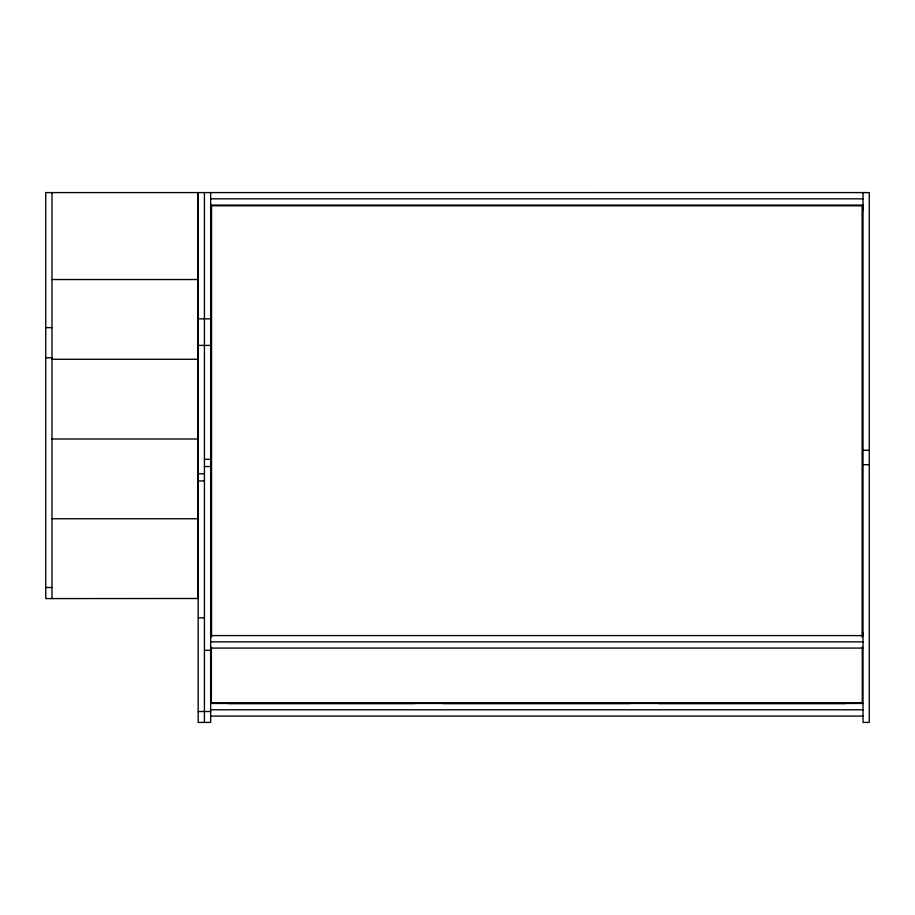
<?xml version="1.0" encoding="UTF-8"?>
<svg xmlns="http://www.w3.org/2000/svg" width="915" height="915" viewBox="0 0 915 915"><rect width="100%" height="100%" fill="white"/><g stroke="black" fill="none" stroke-linecap="round" stroke-linejoin="round"><path stroke-width="1.37" d="M210.656 198.83L863.017 198.83M210.656 205.086L863.017 205.086M51.983 279.533L198.178 279.533M198.189 318.832L210.656 318.832M45.75 327.639L51.983 327.639M198.189 345.413L210.656 345.413M45.75 357.754L51.983 357.754M51.983 359.275L198.178 359.275M51.983 439.006L198.178 439.006M863.017 450.294L869.25 450.294M204.422 459.33L210.656 459.33M863.017 464.706L869.25 464.706M204.422 466.536L210.656 466.536M198.189 473.741L204.422 473.741M198.189 480.947L204.422 480.947M51.983 518.748L198.178 518.748M45.75 587.51L51.983 587.51M198.189 617.854L204.422 617.854M210.656 635.593L863.017 635.593M210.656 641.838L863.017 641.838M210.656 648.083L863.017 648.083M204.422 650.336L210.656 650.336M210.656 703.452L863.017 703.452M227.881 703.543L415.033 703.543M443.26 703.543L630.412 703.543M658.628 703.543L845.78 703.543M210.656 709.777L863.017 709.777M198.189 711.527L210.656 711.527M210.656 716.09L863.017 716.09M863.017 192.585L863.017 722.415L869.25 722.415L869.25 192.585L45.75 192.596L45.75 598.593L198.178 598.49L198.178 192.585L198.189 722.415L210.656 722.415L210.656 192.585M862.834 205.086L862.834 210.679M862.834 632.894L862.834 635.696M862.296 647.134L862.296 702.731L211.376 702.731L211.376 647.134M862.113 637.046L862.113 205.806L211.548 205.806L211.548 637.046M210.827 205.086L210.827 635.696M204.422 192.585L204.422 722.415M51.983 192.585L51.983 598.593"/></g></svg>
